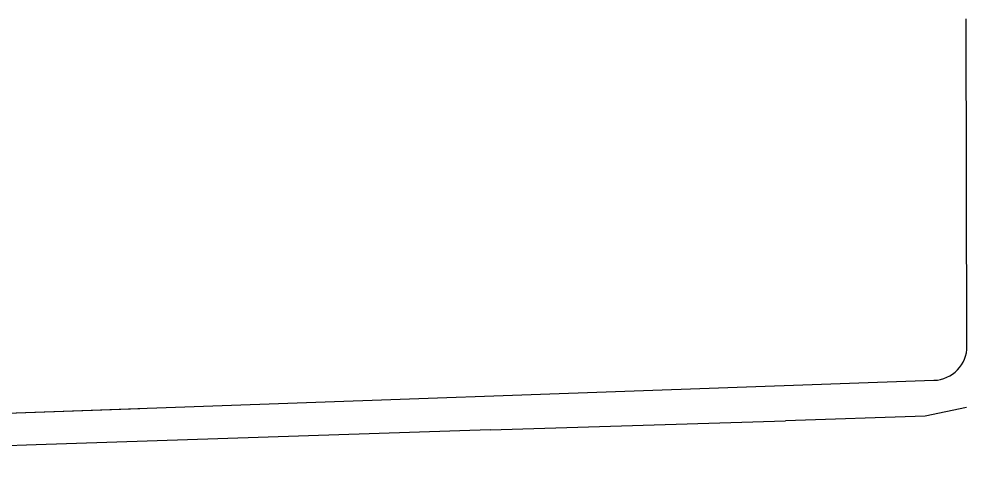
# Model space of a CAD drawing. Header units: inches. Extents: x -91 to 83, y -48 to 107.
# Drawn here: x 0 to 83.3, y 67.7 to 106.6 of the extents above; entities that cross this region are included whole.
import ezdxf

# ---------------------------------------------------------------- set-up
doc = ezdxf.new("R2010")
doc.units = ezdxf.units.IN
doc.header["$MEASUREMENT"] = 0
for name, color, linetype in [('DP', 110, 'CONTINUOUS'), ('F-CURB-ASB', 4, 'CONTINUOUS'), ('PN-PLOT', 5, 'CONTINUOUS')]:
    doc.layers.add(name, color=color, linetype=linetype)

msp = doc.modelspace()

# ---------------------------------------------------------------- linework, layer by layer
at = {"layer": 'DP'}
msp.add_line((-23.6295, 71.2026), (10.6045, 72.4138), dxfattribs=at)
at = {"layer": 'F-CURB-ASB'}
for p, q in [((83.2207, 72.4998), (79.6031, 71.7233)), ((79.6031, 71.7233), (67.3454, 71.3311)), ((41.3854, 70.5259), (67.3454, 71.3311)), ((41.3854, 70.5259), (1.5052, 69.2167)), ((1.5052, 69.2167), (-46.2394, 67.7107))]:
    msp.add_line(p, q, dxfattribs=at)
at = {"layer": 'PN-PLOT'}
for p, q in [((83.2768, 77.8881), (83.2136, 106.5934)), ((-23.6295, 71.2026), (80.3717, 74.8821))]:
    msp.add_line(p, q, dxfattribs=at)
msp.add_ellipse((80.2759, 77.8815), major_axis=(0.0022, 3.0009), ratio=1, start_param=3.1742642, end_param=4.7153158, dxfattribs=at)

doc.saveas('drawing.dxf')
